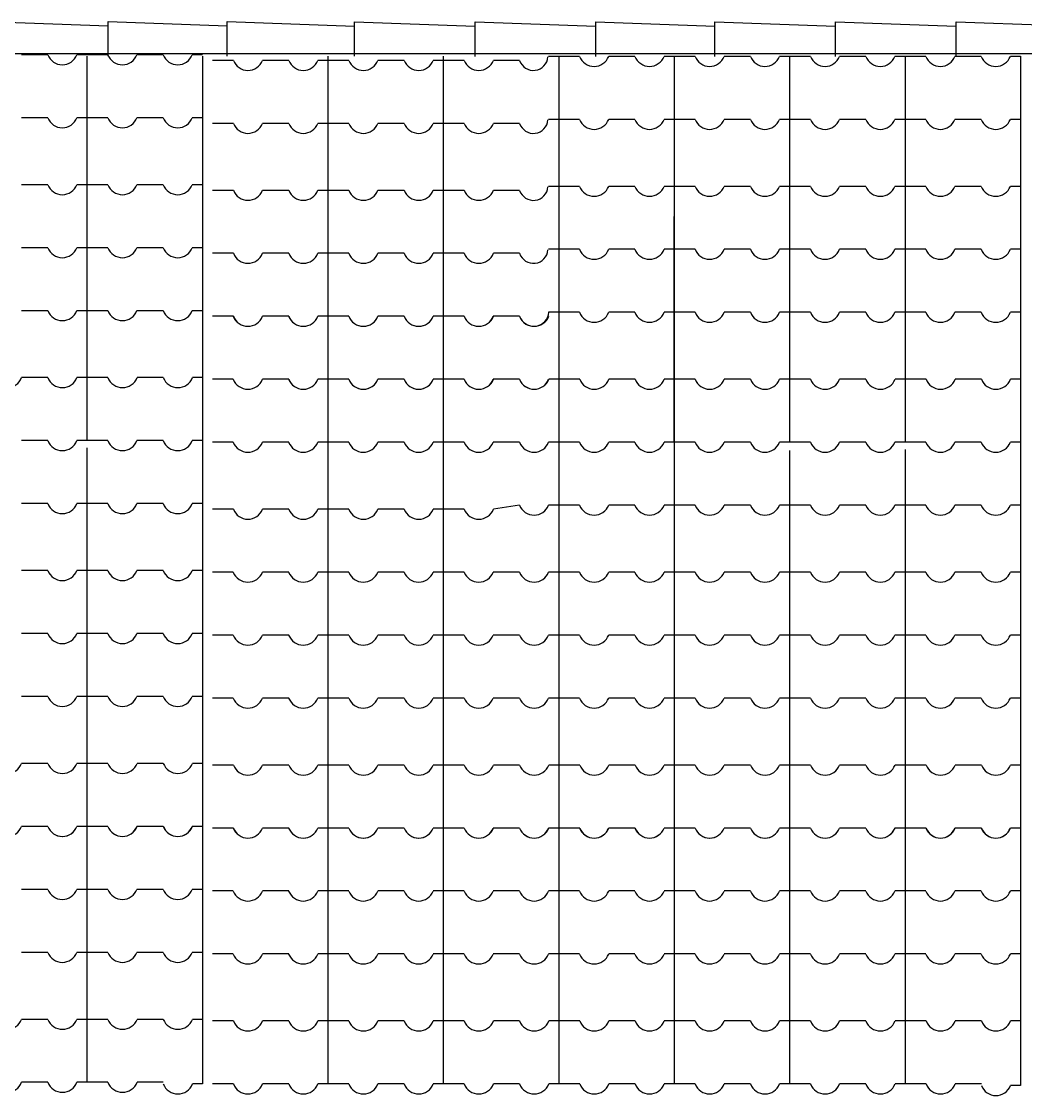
# Model space of a CAD drawing. Extents: x -36 to 60, y 199 to 483.
# Drawn here: x 56.129 to 58.043, y 233.914 to 235.96 of the extents above; entities that cross this region are included whole.
import ezdxf

# ---------------------------------------------------------------- set-up
doc = ezdxf.new("R2010")
doc.units = 0
doc.header["$LTSCALE"] = 20
for name, color, linetype in [('CORTE', 244, 'CONTINUOUS'), ('JANELA', 5, 'CONTINUOUS'), ('VISTAP', 244, 'CONTINUOUS')]:
    doc.layers.add(name, color=color, linetype=linetype)

msp = doc.modelspace()

# ---------------------------------------------------------------- linework, layer by layer
at = {"layer": 'CORTE', "color": 1, "linetype": 'CONTINUOUS'}
for p, q in [((56.1793, 235.8968), (56.1292, 235.8968)), ((56.254, 235.8968), (56.2347, 235.8968)), ((56.2938, 235.8968), (56.254, 235.8968)), ((56.254, 235.8943), (56.254, 235.1616)), ((56.3993, 235.8968), (56.3492, 235.8968)), ((56.474, 235.8968), (56.4547, 235.8968)), ((56.474, 235.8943), (56.474, 235.1616)), ((56.5331, 235.8861), (56.4933, 235.8861)), ((56.6386, 235.8861), (56.5885, 235.8861)), ((56.7133, 235.8861), (56.694, 235.8861)), ((56.7131, 235.8943), (56.7131, 235.1585)), ((56.7531, 235.8861), (56.7133, 235.8861)), ((56.8586, 235.8861), (56.8085, 235.8861)), ((56.9333, 235.8861), (56.914, 235.8861)), ((56.9331, 235.8943), (56.9331, 235.1585)), ((56.9731, 235.8861), (56.9333, 235.8861)), ((57.0786, 235.8861), (57.0285, 235.8861)), ((57.1531, 235.8937), (57.1338, 235.8937)), ((57.1531, 235.8943), (57.1531, 235.1585)), ((57.1929, 235.8937), (57.1531, 235.8937)), ((57.2984, 235.8937), (57.2483, 235.8937)), ((57.3731, 235.8937), (57.3538, 235.8937)), ((57.3731, 235.8943), (57.3731, 235.2861)), ((57.4129, 235.8937), (57.3731, 235.8937)), ((57.4129, 235.8937), (57.3731, 235.8937)), ((57.5184, 235.8937), (57.4683, 235.8937)), ((57.5931, 235.8937), (57.5738, 235.8937)), ((57.5931, 235.8943), (57.5931, 235.1585)), ((57.6329, 235.8937), (57.5931, 235.8937)), ((57.7384, 235.8937), (57.6883, 235.8937)), ((57.8131, 235.8937), (57.7938, 235.8937)), ((57.8131, 235.8943), (57.8131, 235.1585)), ((57.8529, 235.8937), (57.8131, 235.8937)), ((57.9584, 235.8937), (57.9083, 235.8937)), ((58.0331, 235.8937), (58.0138, 235.8937)), ((58.0331, 235.8943), (58.0331, 235.1585)), ((56.1793, 235.7768), (56.1292, 235.7768)), ((56.254, 235.7768), (56.2347, 235.7768)), ((56.2938, 235.7768), (56.254, 235.7768)), ((56.3993, 235.7768), (56.3492, 235.7768)), ((56.474, 235.7768), (56.4547, 235.7768)), ((56.5331, 235.7661), (56.4933, 235.7661)), ((56.6386, 235.7661), (56.5885, 235.7661)), ((56.7133, 235.7661), (56.694, 235.7661)), ((56.7531, 235.7661), (56.7133, 235.7661)), ((56.8586, 235.7661), (56.8085, 235.7661)), ((56.9333, 235.7661), (56.914, 235.7661)), ((56.9731, 235.7661), (56.9333, 235.7661)), ((57.0786, 235.7661), (57.0285, 235.7661)), ((57.1531, 235.7737), (57.1338, 235.7737)), ((57.1929, 235.7737), (57.1531, 235.7737)), ((57.2984, 235.7737), (57.2483, 235.7737)), ((57.3731, 235.7737), (57.3538, 235.7737)), ((57.4129, 235.7737), (57.3731, 235.7737)), ((57.4129, 235.7737), (57.3731, 235.7737)), ((57.5184, 235.7737), (57.4683, 235.7737)), ((57.5931, 235.7737), (57.5738, 235.7737)), ((57.6329, 235.7737), (57.5931, 235.7737)), ((57.7384, 235.7737), (57.6883, 235.7737)), ((57.8131, 235.7737), (57.7938, 235.7737)), ((57.8529, 235.7737), (57.8131, 235.7737)), ((57.9584, 235.7737), (57.9083, 235.7737)), ((58.0331, 235.7737), (58.0138, 235.7737)), ((56.1793, 235.6492), (56.1292, 235.6492)), ((56.254, 235.6492), (56.2347, 235.6492)), ((56.2938, 235.6492), (56.254, 235.6492)), ((56.3993, 235.6492), (56.3492, 235.6492)), ((56.474, 235.6492), (56.4547, 235.6492)), ((57.1531, 235.6461), (57.1338, 235.6461)), ((57.1929, 235.6461), (57.1531, 235.6461)), ((57.2984, 235.6461), (57.2483, 235.6461)), ((57.3731, 235.6461), (57.3538, 235.6461)), ((57.4129, 235.6461), (57.3731, 235.6461)), ((57.4129, 235.6461), (57.3731, 235.6461)), ((57.5184, 235.6461), (57.4683, 235.6461)), ((57.5931, 235.6461), (57.5738, 235.6461)), ((57.6329, 235.6461), (57.5931, 235.6461)), ((57.7384, 235.6461), (57.6883, 235.6461)), ((57.8131, 235.6461), (57.7938, 235.6461)), ((57.8529, 235.6461), (57.8131, 235.6461)), ((57.9584, 235.6461), (57.9083, 235.6461)), ((58.0331, 235.6461), (58.0138, 235.6461)), ((56.5331, 235.6385), (56.4933, 235.6385)), ((56.6386, 235.6385), (56.5885, 235.6385)), ((56.7133, 235.6385), (56.694, 235.6385)), ((56.7531, 235.6385), (56.7133, 235.6385)), ((56.8586, 235.6385), (56.8085, 235.6385)), ((56.9333, 235.6385), (56.914, 235.6385)), ((56.9731, 235.6385), (56.9333, 235.6385)), ((57.0786, 235.6385), (57.0285, 235.6385)), ((56.9331, 235.5884), (56.9331, 235.1585)), ((57.3731, 235.5884), (57.3731, 235.1585)), ((57.3731, 235.5884), (57.3731, 235.1585)), ((57.3731, 235.5884), (57.3731, 235.1585)), ((56.1793, 235.5292), (56.1292, 235.5292)), ((56.254, 235.5292), (56.2347, 235.5292)), ((56.2938, 235.5292), (56.254, 235.5292)), ((56.3993, 235.5292), (56.3492, 235.5292)), ((56.474, 235.5292), (56.4547, 235.5292)), ((56.5331, 235.5185), (56.4933, 235.5185)), ((56.6386, 235.5185), (56.5885, 235.5185)), ((56.7133, 235.5185), (56.694, 235.5185)), ((56.7531, 235.5185), (56.7133, 235.5185)), ((56.8586, 235.5185), (56.8085, 235.5185)), ((56.9333, 235.5185), (56.914, 235.5185)), ((56.9731, 235.5185), (56.9333, 235.5185)), ((57.0786, 235.5185), (57.0285, 235.5185)), ((57.1531, 235.5261), (57.1338, 235.5261)), ((57.1929, 235.5261), (57.1531, 235.5261)), ((57.2984, 235.5261), (57.2483, 235.5261)), ((57.3731, 235.5261), (57.3538, 235.5261)), ((57.4129, 235.5261), (57.3731, 235.5261)), ((57.4129, 235.5261), (57.3731, 235.5261)), ((57.5184, 235.5261), (57.4683, 235.5261)), ((57.5931, 235.5261), (57.5738, 235.5261)), ((57.6329, 235.5261), (57.5931, 235.5261)), ((57.7384, 235.5261), (57.6883, 235.5261)), ((57.8131, 235.5261), (57.7938, 235.5261)), ((57.8529, 235.5261), (57.8131, 235.5261)), ((57.9584, 235.5261), (57.9083, 235.5261)), ((58.0331, 235.5261), (58.0138, 235.5261)), ((56.1793, 235.4092), (56.1292, 235.4092)), ((56.254, 235.4092), (56.2347, 235.4092)), ((56.2938, 235.4092), (56.254, 235.4092)), ((56.3993, 235.4092), (56.3492, 235.4092)), ((56.474, 235.4092), (56.4547, 235.4092)), ((56.5329, 235.3985), (56.4931, 235.3985)), ((56.5331, 235.3985), (56.4933, 235.3985)), ((56.6384, 235.3985), (56.5883, 235.3985)), ((56.6386, 235.3985), (56.5885, 235.3985)), ((56.7131, 235.3985), (56.6938, 235.3985)), ((56.7133, 235.3985), (56.694, 235.3985)), ((56.7529, 235.3985), (56.7131, 235.3985)), ((56.7131, 235.3985), (56.7131, 234.9109)), ((56.7531, 235.3985), (56.7133, 235.3985)), ((56.8584, 235.3985), (56.8083, 235.3985)), ((56.8586, 235.3985), (56.8085, 235.3985)), ((56.9331, 235.3985), (56.9138, 235.3985)), ((56.9333, 235.3985), (56.914, 235.3985)), ((56.9729, 235.3985), (56.9331, 235.3985)), ((56.9331, 235.3985), (56.9331, 234.9109)), ((56.9731, 235.3985), (56.9333, 235.3985)), ((57.0784, 235.3985), (57.0283, 235.3985)), ((57.0786, 235.3985), (57.0285, 235.3985)), ((57.1531, 235.4061), (57.1338, 235.4061)), ((57.1929, 235.4061), (57.1531, 235.4061)), ((57.2984, 235.4061), (57.2483, 235.4061)), ((57.3731, 235.4061), (57.3538, 235.4061)), ((57.4129, 235.4061), (57.3731, 235.4061)), ((57.4129, 235.4061), (57.3731, 235.4061)), ((57.5184, 235.4061), (57.4683, 235.4061)), ((57.5931, 235.4061), (57.5738, 235.4061)), ((57.6329, 235.4061), (57.5931, 235.4061)), ((57.7384, 235.4061), (57.6883, 235.4061)), ((57.8131, 235.4061), (57.7938, 235.4061)), ((57.8529, 235.4061), (57.8131, 235.4061)), ((57.9584, 235.4061), (57.9083, 235.4061)), ((58.0331, 235.4061), (58.0138, 235.4061)), ((56.1795, 235.2816), (56.1294, 235.2816)), ((56.2542, 235.2816), (56.2349, 235.2816)), ((56.294, 235.2816), (56.2542, 235.2816)), ((56.3995, 235.2816), (56.3494, 235.2816)), ((56.4742, 235.2816), (56.4549, 235.2816)), ((56.5329, 235.2785), (56.4931, 235.2785)), ((56.6384, 235.2785), (56.5883, 235.2785)), ((56.7131, 235.2785), (56.6938, 235.2785)), ((56.7133, 235.2785), (56.694, 235.2785)), ((56.7529, 235.2785), (56.7131, 235.2785)), ((56.7531, 235.2785), (56.7133, 235.2785)), ((56.8584, 235.2785), (56.8083, 235.2785)), ((56.8586, 235.2785), (56.8085, 235.2785)), ((56.9331, 235.2785), (56.9138, 235.2785)), ((56.9333, 235.2785), (56.914, 235.2785)), ((56.9333, 235.2785), (56.914, 235.2785)), ((56.9729, 235.2785), (56.9331, 235.2785)), ((56.9731, 235.2785), (56.9333, 235.2785)), ((56.9731, 235.2785), (56.9333, 235.2785)), ((57.0784, 235.2785), (57.0283, 235.2785)), ((57.0786, 235.2785), (57.0285, 235.2785)), ((57.1533, 235.2785), (57.134, 235.2785)), ((57.1931, 235.2785), (57.1533, 235.2785)), ((57.2986, 235.2785), (57.2485, 235.2785)), ((57.3733, 235.2785), (57.354, 235.2785)), ((57.4131, 235.2785), (57.3733, 235.2785)), ((57.4131, 235.2785), (57.3733, 235.2785)), ((57.5186, 235.2785), (57.4685, 235.2785)), ((57.5933, 235.2785), (57.574, 235.2785)), ((57.6331, 235.2785), (57.5933, 235.2785)), ((57.7386, 235.2785), (57.6885, 235.2785)), ((57.8133, 235.2785), (57.794, 235.2785)), ((57.8531, 235.2785), (57.8133, 235.2785)), ((57.9586, 235.2785), (57.9085, 235.2785)), ((58.0333, 235.2785), (58.014, 235.2785)), ((56.1793, 235.1616), (56.1292, 235.1616)), ((56.1793, 235.1616), (56.1292, 235.1616)), ((56.1793, 235.1616), (56.1292, 235.1616)), ((56.254, 235.1616), (56.2347, 235.1616)), ((56.254, 235.1616), (56.2347, 235.1616)), ((56.254, 235.1616), (56.2347, 235.1616)), ((56.254, 235.1616), (56.2347, 235.1616)), ((56.254, 235.1616), (56.2347, 235.1616)), ((56.2938, 235.1616), (56.254, 235.1616)), ((56.2938, 235.1616), (56.254, 235.1616)), ((56.2938, 235.1616), (56.254, 235.1616)), ((56.2938, 235.1616), (56.254, 235.1616)), ((56.2938, 235.1616), (56.254, 235.1616)), ((56.3993, 235.1616), (56.3492, 235.1616)), ((56.3993, 235.1616), (56.3492, 235.1616)), ((56.3993, 235.1616), (56.3492, 235.1616)), ((56.474, 235.1616), (56.4547, 235.1616)), ((56.474, 235.1616), (56.4547, 235.1616)), ((56.474, 235.1616), (56.474, 234.4264)), ((56.5329, 235.1585), (56.4931, 235.1585)), ((56.6384, 235.1585), (56.5883, 235.1585)), ((56.7131, 235.1585), (56.6938, 235.1585)), ((56.7131, 235.1585), (56.6938, 235.1585)), ((56.7131, 235.1585), (56.6938, 235.1585)), ((56.7529, 235.1585), (56.7131, 235.1585)), ((56.7529, 235.1585), (56.7131, 235.1585)), ((56.7529, 235.1585), (56.7131, 235.1585)), ((56.8584, 235.1585), (56.8083, 235.1585)), ((56.8584, 235.1585), (56.8083, 235.1585)), ((56.8584, 235.1585), (56.8083, 235.1585)), ((56.9331, 235.1585), (56.9138, 235.1585)), ((56.9331, 235.1585), (56.9138, 235.1585)), ((56.9331, 235.1585), (56.9138, 235.1585)), ((56.9331, 235.1585), (56.9138, 235.1585)), ((56.9331, 235.1585), (56.9138, 235.1585)), ((56.9729, 235.1585), (56.9331, 235.1585)), ((56.9729, 235.1585), (56.9331, 235.1585)), ((56.9729, 235.1585), (56.9331, 235.1585)), ((56.9729, 235.1585), (56.9331, 235.1585)), ((56.9729, 235.1585), (56.9331, 235.1585)), ((57.0784, 235.1585), (57.0283, 235.1585)), ((57.0784, 235.1585), (57.0283, 235.1585)), ((57.0784, 235.1585), (57.0283, 235.1585)), ((57.1531, 235.1585), (57.1338, 235.1585)), ((57.1531, 235.1585), (57.1338, 235.1585)), ((57.1929, 235.1585), (57.1531, 235.1585)), ((57.1929, 235.1585), (57.1531, 235.1585)), ((57.1531, 235.1585), (57.1531, 234.4233)), ((57.2984, 235.1585), (57.2483, 235.1585)), ((57.2984, 235.1585), (57.2483, 235.1585)), ((57.3731, 235.1585), (57.3538, 235.1585)), ((57.3731, 235.1585), (57.3538, 235.1585)), ((57.3731, 235.1585), (57.3538, 235.1585)), ((57.4129, 235.1585), (57.3731, 235.1585)), ((57.4129, 235.1585), (57.3731, 235.1585)), ((57.4129, 235.1585), (57.3731, 235.1585)), ((57.4129, 235.1585), (57.3731, 235.1585)), ((57.4129, 235.1585), (57.3731, 235.1585)), ((57.4129, 235.1585), (57.3731, 235.1585)), ((57.4129, 235.1585), (57.3731, 235.1585)), ((57.3731, 235.1585), (57.3731, 234.4233)), ((57.5184, 235.1585), (57.4683, 235.1585)), ((57.5931, 235.1585), (57.5738, 235.1585)), ((57.5931, 235.1585), (57.5738, 235.1585)), ((57.5931, 235.1585), (57.5738, 235.1585)), ((57.6329, 235.1585), (57.5931, 235.1585)), ((57.6329, 235.1585), (57.5931, 235.1585)), ((57.6329, 235.1585), (57.5931, 235.1585)), ((57.7384, 235.1585), (57.6883, 235.1585)), ((57.7384, 235.1585), (57.6883, 235.1585)), ((57.7384, 235.1585), (57.6883, 235.1585)), ((57.8131, 235.1585), (57.7938, 235.1585)), ((57.8131, 235.1585), (57.7938, 235.1585)), ((57.8131, 235.1585), (57.7938, 235.1585)), ((57.8131, 235.1585), (57.7938, 235.1585)), ((57.8131, 235.1585), (57.7938, 235.1585)), ((57.8529, 235.1585), (57.8131, 235.1585)), ((57.8529, 235.1585), (57.8131, 235.1585)), ((57.8529, 235.1585), (57.8131, 235.1585)), ((57.8529, 235.1585), (57.8131, 235.1585)), ((57.8529, 235.1585), (57.8131, 235.1585)), ((57.9584, 235.1585), (57.9083, 235.1585)), ((57.9584, 235.1585), (57.9083, 235.1585)), ((57.9584, 235.1585), (57.9083, 235.1585)), ((58.0331, 235.1585), (58.0138, 235.1585)), ((58.0331, 235.1585), (58.0138, 235.1585)), ((58.0331, 235.1585), (58.0331, 234.4233)), ((56.254, 235.1475), (56.254, 234.4264)), ((56.7131, 235.1427), (56.7131, 234.4233)), ((56.9331, 235.1445), (56.9331, 234.4233)), ((57.5931, 235.1427), (57.5931, 234.4233)), ((57.8131, 235.1445), (57.8131, 234.4233)), ((56.1793, 235.0416), (56.1292, 235.0416)), ((56.254, 235.0416), (56.2347, 235.0416)), ((56.2938, 235.0416), (56.254, 235.0416)), ((56.474, 235.0416), (56.4547, 235.0416)), ((56.5331, 235.0309), (56.4933, 235.0309)), ((56.6386, 235.0309), (56.5885, 235.0309)), ((56.7133, 235.0309), (56.694, 235.0309)), ((56.7531, 235.0309), (56.7133, 235.0309)), ((56.8586, 235.0309), (56.8085, 235.0309)), ((56.9333, 235.0309), (56.914, 235.0309)), ((56.9731, 235.0309), (56.9333, 235.0309)), ((57.1531, 235.0385), (57.1338, 235.0385)), ((57.1929, 235.0385), (57.1531, 235.0385)), ((57.2984, 235.0385), (57.2483, 235.0385)), ((57.3731, 235.0385), (57.3538, 235.0385)), ((57.4129, 235.0385), (57.3731, 235.0385)), ((57.4129, 235.0385), (57.3731, 235.0385)), ((57.4129, 235.0385), (57.3731, 235.0385)), ((57.3731, 235.0327), (57.3731, 234.4233)), ((57.5184, 235.0385), (57.4683, 235.0385)), ((57.5931, 235.0385), (57.5738, 235.0385)), ((57.6329, 235.0385), (57.5931, 235.0385)), ((57.7384, 235.0385), (57.6883, 235.0385)), ((57.8131, 235.0385), (57.7938, 235.0385)), ((57.8529, 235.0385), (57.8131, 235.0385)), ((58.0331, 235.0385), (58.0138, 235.0385)), ((56.1793, 234.914), (56.1292, 234.914)), ((56.1793, 234.914), (56.1292, 234.914)), ((56.254, 234.914), (56.2347, 234.914)), ((56.254, 234.914), (56.2347, 234.914)), ((56.2938, 234.914), (56.254, 234.914)), ((56.2938, 234.914), (56.254, 234.914)), ((56.3993, 234.914), (56.3492, 234.914)), ((56.3993, 234.914), (56.3492, 234.914)), ((56.474, 234.914), (56.4547, 234.914)), ((56.474, 234.914), (56.4547, 234.914)), ((56.5329, 234.9109), (56.4931, 234.9109)), ((56.5329, 234.9109), (56.4931, 234.9109)), ((56.6384, 234.9109), (56.5883, 234.9109)), ((56.6384, 234.9109), (56.5883, 234.9109)), ((56.7131, 234.9109), (56.6938, 234.9109)), ((56.7131, 234.9109), (56.6938, 234.9109)), ((56.7529, 234.9109), (56.7131, 234.9109)), ((56.7529, 234.9109), (56.7131, 234.9109)), ((56.8584, 234.9109), (56.8083, 234.9109)), ((56.8584, 234.9109), (56.8083, 234.9109)), ((56.9331, 234.9109), (56.9138, 234.9109)), ((56.9331, 234.9109), (56.9138, 234.9109)), ((56.9729, 234.9109), (56.9331, 234.9109)), ((56.9729, 234.9109), (56.9331, 234.9109)), ((57.0784, 234.9109), (57.0283, 234.9109)), ((57.0784, 234.9109), (57.0283, 234.9109)), ((57.1531, 234.9109), (57.1338, 234.9109)), ((57.1531, 234.9109), (57.1338, 234.9109)), ((57.1929, 234.9109), (57.1531, 234.9109)), ((57.1929, 234.9109), (57.1531, 234.9109)), ((57.2984, 234.9109), (57.2483, 234.9109)), ((57.2984, 234.9109), (57.2483, 234.9109)), ((57.3731, 234.9109), (57.3538, 234.9109)), ((57.3731, 234.9109), (57.3538, 234.9109)), ((57.3731, 234.9109), (57.3538, 234.9109)), ((57.3731, 234.9109), (57.3538, 234.9109)), ((57.3731, 234.9109), (57.3538, 234.9109)), ((57.3731, 234.9109), (57.3538, 234.9109)), ((57.4129, 234.9109), (57.3731, 234.9109)), ((57.4129, 234.9109), (57.3731, 234.9109)), ((57.4129, 234.9109), (57.3731, 234.9109)), ((57.4129, 234.9109), (57.3731, 234.9109)), ((57.4129, 234.9109), (57.3731, 234.9109)), ((57.4129, 234.9109), (57.3731, 234.9109)), ((57.5184, 234.9109), (57.4683, 234.9109)), ((57.5184, 234.9109), (57.4683, 234.9109)), ((57.5931, 234.9109), (57.5738, 234.9109)), ((57.5931, 234.9109), (57.5738, 234.9109)), ((57.6329, 234.9109), (57.5931, 234.9109)), ((57.6329, 234.9109), (57.5931, 234.9109)), ((57.7384, 234.9109), (57.6883, 234.9109)), ((57.7384, 234.9109), (57.6883, 234.9109)), ((57.8131, 234.9109), (57.7938, 234.9109)), ((57.8131, 234.9109), (57.7938, 234.9109)), ((57.8529, 234.9109), (57.8131, 234.9109)), ((57.8529, 234.9109), (57.8131, 234.9109)), ((57.9584, 234.9109), (57.9083, 234.9109)), ((57.9584, 234.9109), (57.9083, 234.9109)), ((58.0331, 234.9109), (58.0138, 234.9109)), ((58.0331, 234.9109), (58.0138, 234.9109)), ((56.1793, 234.794), (56.1292, 234.794)), ((56.254, 234.794), (56.2347, 234.794)), ((56.2938, 234.794), (56.254, 234.794)), ((56.3993, 234.794), (56.3492, 234.794)), ((56.474, 234.794), (56.4547, 234.794)), ((56.5329, 234.7909), (56.4931, 234.7909)), ((56.6384, 234.7909), (56.5883, 234.7909)), ((56.7131, 234.7909), (56.6938, 234.7909)), ((56.7529, 234.7909), (56.7131, 234.7909)), ((56.8584, 234.7909), (56.8083, 234.7909)), ((56.9331, 234.7909), (56.9138, 234.7909)), ((56.9729, 234.7909), (56.9331, 234.7909)), ((57.0784, 234.7909), (57.0283, 234.7909)), ((57.1531, 234.7909), (57.1338, 234.7909)), ((57.1929, 234.7909), (57.1531, 234.7909)), ((57.2984, 234.7909), (57.2483, 234.7909)), ((57.3731, 234.7909), (57.3538, 234.7909)), ((57.3731, 234.7909), (57.3538, 234.7909)), ((57.3731, 234.7909), (57.3538, 234.7909)), ((57.4129, 234.7909), (57.3731, 234.7909)), ((57.4129, 234.7909), (57.3731, 234.7909)), ((57.4129, 234.7909), (57.3731, 234.7909)), ((57.5184, 234.7909), (57.4683, 234.7909)), ((57.5931, 234.7909), (57.5738, 234.7909)), ((57.6329, 234.7909), (57.5931, 234.7909)), ((57.7384, 234.7909), (57.6883, 234.7909)), ((57.8131, 234.7909), (57.7938, 234.7909)), ((57.8529, 234.7909), (57.8131, 234.7909)), ((57.9584, 234.7909), (57.9083, 234.7909)), ((58.0331, 234.7909), (58.0138, 234.7909)), ((56.1793, 234.674), (56.1292, 234.674)), ((56.254, 234.674), (56.2347, 234.674)), ((56.2938, 234.674), (56.254, 234.674)), ((56.3993, 234.674), (56.3492, 234.674)), ((56.474, 234.674), (56.4547, 234.674)), ((56.5329, 234.6709), (56.4931, 234.6709)), ((56.6384, 234.6709), (56.5883, 234.6709)), ((56.7131, 234.6709), (56.6938, 234.6709)), ((56.7529, 234.6709), (56.7131, 234.6709)), ((56.8584, 234.6709), (56.8083, 234.6709)), ((56.9331, 234.6709), (56.9138, 234.6709)), ((56.9729, 234.6709), (56.9331, 234.6709)), ((57.0784, 234.6709), (57.0283, 234.6709)), ((57.1531, 234.6709), (57.1338, 234.6709)), ((57.1929, 234.6709), (57.1531, 234.6709)), ((57.2984, 234.6709), (57.2483, 234.6709)), ((57.3731, 234.6709), (57.3538, 234.6709)), ((57.3731, 234.6709), (57.3538, 234.6709)), ((57.3731, 234.6709), (57.3538, 234.6709)), ((57.4129, 234.6709), (57.3731, 234.6709)), ((57.4129, 234.6709), (57.3731, 234.6709)), ((57.4129, 234.6709), (57.3731, 234.6709)), ((57.5184, 234.6709), (57.4683, 234.6709)), ((57.5931, 234.6709), (57.5738, 234.6709)), ((57.6329, 234.6709), (57.5931, 234.6709)), ((57.7384, 234.6709), (57.6883, 234.6709)), ((57.8131, 234.6709), (57.7938, 234.6709)), ((57.8529, 234.6709), (57.8131, 234.6709)), ((57.9584, 234.6709), (57.9083, 234.6709)), ((58.0331, 234.6709), (58.0138, 234.6709)), ((56.1795, 234.5464), (56.1294, 234.5464)), ((56.2542, 234.5464), (56.2349, 234.5464)), ((56.294, 234.5464), (56.2542, 234.5464)), ((56.3995, 234.5464), (56.3494, 234.5464)), ((56.4742, 234.5464), (56.4549, 234.5464)), ((56.5331, 234.5433), (56.4933, 234.5433)), ((56.6386, 234.5433), (56.5885, 234.5433)), ((56.7133, 234.5433), (56.694, 234.5433)), ((56.7531, 234.5433), (56.7133, 234.5433)), ((56.8586, 234.5433), (56.8085, 234.5433)), ((56.9333, 234.5433), (56.914, 234.5433)), ((56.9731, 234.5433), (56.9333, 234.5433)), ((57.0786, 234.5433), (57.0285, 234.5433)), ((57.1533, 234.5433), (57.134, 234.5433)), ((57.1931, 234.5433), (57.1533, 234.5433)), ((57.2986, 234.5433), (57.2485, 234.5433)), ((57.3733, 234.5433), (57.354, 234.5433)), ((57.3733, 234.5433), (57.354, 234.5433)), ((57.3733, 234.5433), (57.354, 234.5433)), ((57.4131, 234.5433), (57.3733, 234.5433)), ((57.4131, 234.5433), (57.3733, 234.5433)), ((57.4131, 234.5433), (57.3733, 234.5433)), ((57.5186, 234.5433), (57.4685, 234.5433)), ((57.5933, 234.5433), (57.574, 234.5433)), ((57.6331, 234.5433), (57.5933, 234.5433)), ((57.7386, 234.5433), (57.6885, 234.5433)), ((57.8133, 234.5433), (57.794, 234.5433)), ((57.8531, 234.5433), (57.8133, 234.5433)), ((57.9586, 234.5433), (57.9085, 234.5433)), ((58.0333, 234.5433), (58.014, 234.5433)), ((56.1793, 234.4264), (56.1292, 234.4264)), ((56.1795, 234.4264), (56.1294, 234.4264)), ((56.254, 234.4264), (56.2347, 234.4264)), ((56.2542, 234.4264), (56.2349, 234.4264)), ((56.254, 234.4264), (56.254, 233.9387)), ((56.2938, 234.4264), (56.254, 234.4264)), ((56.294, 234.4264), (56.2542, 234.4264)), ((56.3993, 234.4264), (56.3492, 234.4264)), ((56.3995, 234.4264), (56.3494, 234.4264)), ((56.474, 234.4264), (56.4547, 234.4264)), ((56.4742, 234.4264), (56.4549, 234.4264)), ((56.474, 234.4264), (56.474, 233.9387)), ((56.5329, 234.4233), (56.4931, 234.4233)), ((56.5331, 234.4233), (56.4933, 234.4233)), ((56.6384, 234.4233), (56.5883, 234.4233)), ((56.6386, 234.4233), (56.5885, 234.4233)), ((56.7131, 234.4233), (56.6938, 234.4233)), ((56.7133, 234.4233), (56.694, 234.4233)), ((56.7131, 234.4233), (56.7131, 233.9357)), ((56.7529, 234.4233), (56.7131, 234.4233)), ((56.7531, 234.4233), (56.7133, 234.4233)), ((56.8584, 234.4233), (56.8083, 234.4233)), ((56.8586, 234.4233), (56.8085, 234.4233)), ((56.9331, 234.4233), (56.9138, 234.4233)), ((56.9333, 234.4233), (56.914, 234.4233)), ((56.9331, 234.4233), (56.9331, 233.9357)), ((56.9729, 234.4233), (56.9331, 234.4233)), ((56.9731, 234.4233), (56.9333, 234.4233)), ((57.0784, 234.4233), (57.0283, 234.4233)), ((57.0786, 234.4233), (57.0285, 234.4233)), ((57.1531, 234.4233), (57.1338, 234.4233)), ((57.1533, 234.4233), (57.134, 234.4233)), ((57.1531, 234.4233), (57.1531, 233.9357)), ((57.1929, 234.4233), (57.1531, 234.4233)), ((57.1931, 234.4233), (57.1533, 234.4233)), ((57.2984, 234.4233), (57.2483, 234.4233)), ((57.2986, 234.4233), (57.2485, 234.4233)), ((57.3731, 234.4233), (57.3538, 234.4233)), ((57.3731, 234.4233), (57.3538, 234.4233)), ((57.3731, 234.4233), (57.3538, 234.4233)), ((57.3733, 234.4233), (57.354, 234.4233)), ((57.3733, 234.4233), (57.354, 234.4233)), ((57.3733, 234.4233), (57.354, 234.4233)), ((57.3731, 234.4233), (57.3731, 233.9357)), ((57.3731, 234.4233), (57.3731, 233.9357)), ((57.3731, 234.4233), (57.3731, 233.9357)), ((57.4129, 234.4233), (57.3731, 234.4233)), ((57.4129, 234.4233), (57.3731, 234.4233)), ((57.4129, 234.4233), (57.3731, 234.4233)), ((57.4131, 234.4233), (57.3733, 234.4233)), ((57.4131, 234.4233), (57.3733, 234.4233)), ((57.4131, 234.4233), (57.3733, 234.4233)), ((57.5184, 234.4233), (57.4683, 234.4233)), ((57.5186, 234.4233), (57.4685, 234.4233)), ((57.5931, 234.4233), (57.5738, 234.4233)), ((57.5933, 234.4233), (57.574, 234.4233)), ((57.5931, 234.4233), (57.5931, 233.9357)), ((57.6329, 234.4233), (57.5931, 234.4233)), ((57.6331, 234.4233), (57.5933, 234.4233)), ((57.7384, 234.4233), (57.6883, 234.4233)), ((57.7386, 234.4233), (57.6885, 234.4233)), ((57.8131, 234.4233), (57.7938, 234.4233)), ((57.8133, 234.4233), (57.794, 234.4233)), ((57.8131, 234.4233), (57.8131, 233.9357)), ((57.8529, 234.4233), (57.8131, 234.4233)), ((57.8531, 234.4233), (57.8133, 234.4233)), ((57.9584, 234.4233), (57.9083, 234.4233)), ((57.9586, 234.4233), (57.9085, 234.4233)), ((58.0331, 234.4233), (58.0138, 234.4233)), ((58.0333, 234.4233), (58.014, 234.4233)), ((58.0331, 234.4233), (58.0331, 233.9357)), ((56.254, 234.3385), (56.254, 233.9387)), ((56.474, 234.3385), (56.474, 233.9357)), ((57.5931, 234.3355), (57.5931, 233.9357)), ((57.8131, 234.3355), (57.8131, 233.9357)), ((58.0331, 234.3355), (58.0331, 233.9326)), ((56.1793, 234.3064), (56.1292, 234.3064)), ((56.254, 234.3064), (56.2347, 234.3064)), ((56.2938, 234.3064), (56.254, 234.3064)), ((56.3993, 234.3064), (56.3492, 234.3064)), ((56.474, 234.3064), (56.4547, 234.3064)), ((56.5329, 234.3033), (56.4931, 234.3033)), ((56.6384, 234.3033), (56.5883, 234.3033)), ((56.7131, 234.3033), (56.6938, 234.3033)), ((56.7529, 234.3033), (56.7131, 234.3033)), ((56.8584, 234.3033), (56.8083, 234.3033)), ((56.9331, 234.3033), (56.9138, 234.3033)), ((56.9729, 234.3033), (56.9331, 234.3033)), ((57.0784, 234.3033), (57.0283, 234.3033)), ((57.1531, 234.3033), (57.1338, 234.3033)), ((57.1929, 234.3033), (57.1531, 234.3033)), ((57.2984, 234.3033), (57.2483, 234.3033)), ((57.3731, 234.3033), (57.3538, 234.3033)), ((57.3731, 234.3033), (57.3538, 234.3033)), ((57.3731, 234.3033), (57.3538, 234.3033)), ((57.4129, 234.3033), (57.3731, 234.3033)), ((57.4129, 234.3033), (57.3731, 234.3033)), ((57.4129, 234.3033), (57.3731, 234.3033)), ((57.5184, 234.3033), (57.4683, 234.3033)), ((57.5931, 234.3033), (57.5738, 234.3033)), ((57.6329, 234.3033), (57.5931, 234.3033)), ((57.7384, 234.3033), (57.6883, 234.3033)), ((57.8131, 234.3033), (57.7938, 234.3033)), ((57.8529, 234.3033), (57.8131, 234.3033)), ((57.9584, 234.3033), (57.9083, 234.3033)), ((58.0331, 234.3033), (58.0138, 234.3033)), ((56.1793, 234.1864), (56.1292, 234.1864)), ((56.254, 234.1864), (56.2347, 234.1864)), ((56.2938, 234.1864), (56.254, 234.1864)), ((56.3993, 234.1864), (56.3492, 234.1864)), ((56.474, 234.1864), (56.4547, 234.1864)), ((56.5329, 234.1833), (56.4931, 234.1833)), ((56.6384, 234.1833), (56.5883, 234.1833)), ((56.7131, 234.1833), (56.6938, 234.1833)), ((56.7529, 234.1833), (56.7131, 234.1833)), ((56.8584, 234.1833), (56.8083, 234.1833)), ((56.9331, 234.1833), (56.9138, 234.1833)), ((56.9729, 234.1833), (56.9331, 234.1833)), ((57.0784, 234.1833), (57.0283, 234.1833)), ((57.1531, 234.1833), (57.1338, 234.1833)), ((57.1929, 234.1833), (57.1531, 234.1833)), ((57.2984, 234.1833), (57.2483, 234.1833)), ((57.3731, 234.1833), (57.3538, 234.1833)), ((57.3731, 234.1833), (57.3538, 234.1833)), ((57.3731, 234.1833), (57.3538, 234.1833)), ((57.4129, 234.1833), (57.3731, 234.1833)), ((57.4129, 234.1833), (57.3731, 234.1833)), ((57.4129, 234.1833), (57.3731, 234.1833)), ((57.5184, 234.1833), (57.4683, 234.1833)), ((57.5931, 234.1833), (57.5738, 234.1833)), ((57.6329, 234.1833), (57.5931, 234.1833)), ((57.7384, 234.1833), (57.6883, 234.1833)), ((57.8131, 234.1833), (57.7938, 234.1833)), ((57.8529, 234.1833), (57.8131, 234.1833)), ((57.9584, 234.1833), (57.9083, 234.1833)), ((58.0331, 234.1833), (58.0138, 234.1833)), ((56.1795, 234.0587), (56.1294, 234.0587)), ((56.2542, 234.0587), (56.2349, 234.0587)), ((56.294, 234.0587), (56.2542, 234.0587)), ((56.3995, 234.0587), (56.3494, 234.0587)), ((56.4742, 234.0587), (56.4549, 234.0587)), ((56.5331, 234.0557), (56.4933, 234.0557)), ((56.6386, 234.0557), (56.5885, 234.0557)), ((56.7133, 234.0557), (56.694, 234.0557)), ((56.7531, 234.0557), (56.7133, 234.0557)), ((56.8586, 234.0557), (56.8085, 234.0557)), ((56.9333, 234.0557), (56.914, 234.0557)), ((56.9731, 234.0557), (56.9333, 234.0557)), ((57.0786, 234.0557), (57.0285, 234.0557)), ((57.1533, 234.0557), (57.134, 234.0557)), ((57.1931, 234.0557), (57.1533, 234.0557)), ((57.2986, 234.0557), (57.2485, 234.0557)), ((57.3733, 234.0557), (57.354, 234.0557)), ((57.3733, 234.0557), (57.354, 234.0557)), ((57.3733, 234.0557), (57.354, 234.0557)), ((57.4131, 234.0557), (57.3733, 234.0557)), ((57.4131, 234.0557), (57.3733, 234.0557)), ((57.4131, 234.0557), (57.3733, 234.0557)), ((57.5186, 234.0557), (57.4685, 234.0557)), ((57.5933, 234.0557), (57.574, 234.0557)), ((57.6331, 234.0557), (57.5933, 234.0557)), ((57.7386, 234.0557), (57.6885, 234.0557)), ((57.8133, 234.0557), (57.794, 234.0557)), ((57.8531, 234.0557), (57.8133, 234.0557)), ((57.9586, 234.0557), (57.9085, 234.0557)), ((58.0333, 234.0557), (58.014, 234.0557)), ((56.1795, 233.9387), (56.1294, 233.9387)), ((56.2542, 233.9387), (56.2349, 233.9387)), ((56.294, 233.9387), (56.2542, 233.9387)), ((56.3995, 233.9387), (56.3494, 233.9387)), ((56.4742, 233.9357), (56.4549, 233.9357)), ((56.5331, 233.9357), (56.4933, 233.9357)), ((56.6386, 233.9357), (56.5885, 233.9357)), ((56.7133, 233.9357), (56.694, 233.9357)), ((56.7531, 233.9357), (56.7133, 233.9357)), ((56.8586, 233.9357), (56.8085, 233.9357)), ((56.9333, 233.9357), (56.914, 233.9357)), ((56.9731, 233.9357), (56.9333, 233.9357)), ((57.0786, 233.9357), (57.0285, 233.9357)), ((57.1535, 233.9357), (57.1342, 233.9357)), ((57.1931, 233.9357), (57.1533, 233.9357)), ((57.2986, 233.9357), (57.2485, 233.9357)), ((57.3733, 233.9357), (57.354, 233.9357)), ((57.4131, 233.9357), (57.3733, 233.9357)), ((57.5186, 233.9357), (57.4685, 233.9357)), ((57.5933, 233.9357), (57.574, 233.9357)), ((57.6331, 233.9357), (57.5933, 233.9357)), ((57.7386, 233.9357), (57.6885, 233.9357)), ((57.8133, 233.9357), (57.794, 233.9357)), ((57.8531, 233.9357), (57.8133, 233.9357)), ((57.9586, 233.9357), (57.9085, 233.9357)), ((58.0333, 233.9326), (58.014, 233.9326))]:
    msp.add_line(p, q, dxfattribs=at)
for centre, radius, start, end in [((56.207, 235.9075), 0.0297, 201.0517, 338.9483), ((56.3215, 235.9075), 0.0297, 201.0517, 338.9483), ((56.427, 235.9075), 0.0297, 201.0517, 338.9483), ((56.5608, 235.8968), 0.0297, 201.0517, 338.9483), ((56.6663, 235.8968), 0.0297, 201.0517, 338.9483), ((56.7808, 235.8968), 0.0297, 201.0517, 338.9483), ((56.8863, 235.8968), 0.0297, 201.0517, 338.9483), ((57.0008, 235.8968), 0.0297, 201.0517, 338.9483), ((57.1049, 235.8947), 0.0277, 198.1442, 355.9472), ((57.2206, 235.9044), 0.0297, 201.0517, 338.9483), ((57.3261, 235.9044), 0.0297, 201.0517, 338.9483), ((57.4406, 235.9044), 0.0297, 201.0517, 338.9483), ((57.5461, 235.9044), 0.0297, 201.0517, 338.9483), ((57.6606, 235.9044), 0.0297, 201.0517, 338.9483), ((57.7661, 235.9044), 0.0297, 201.0517, 338.9483), ((57.8806, 235.9044), 0.0297, 201.0517, 338.9483), ((57.9861, 235.9044), 0.0297, 201.0517, 338.9483), ((56.207, 235.7875), 0.0297, 201.0517, 338.9483), ((56.3215, 235.7875), 0.0297, 201.0517, 338.9483), ((56.427, 235.7875), 0.0297, 201.0517, 338.9483), ((56.5608, 235.7768), 0.0297, 201.0517, 338.9483), ((56.6663, 235.7768), 0.0297, 201.0517, 338.9483), ((56.7808, 235.7768), 0.0297, 201.0517, 338.9483), ((56.8863, 235.7768), 0.0297, 201.0517, 338.9483), ((57.0008, 235.7768), 0.0297, 201.0517, 338.9483), ((57.1049, 235.7747), 0.0277, 198.1442, 355.9472), ((57.2206, 235.7844), 0.0297, 201.0517, 338.9483), ((57.3261, 235.7844), 0.0297, 201.0517, 338.9483), ((57.4406, 235.7844), 0.0297, 201.0517, 338.9483), ((57.5461, 235.7844), 0.0297, 201.0517, 338.9483), ((57.6606, 235.7844), 0.0297, 201.0517, 338.9483), ((57.7661, 235.7844), 0.0297, 201.0517, 338.9483), ((57.8806, 235.7844), 0.0297, 201.0517, 338.9483), ((57.9861, 235.7844), 0.0297, 201.0517, 338.9483), ((56.207, 235.6599), 0.0297, 201.0517, 338.9483), ((56.3215, 235.6599), 0.0297, 201.0517, 338.9483), ((56.427, 235.6599), 0.0297, 201.0517, 338.9483), ((57.1049, 235.6471), 0.0277, 198.1442, 355.9472), ((57.2206, 235.6568), 0.0297, 201.0517, 338.9483), ((57.3261, 235.6568), 0.0297, 201.0517, 338.9483), ((57.4406, 235.6568), 0.0297, 201.0517, 338.9483), ((57.5461, 235.6568), 0.0297, 201.0517, 338.9483), ((57.6606, 235.6568), 0.0297, 201.0517, 338.9483), ((57.7661, 235.6568), 0.0297, 201.0517, 338.9483), ((57.8806, 235.6568), 0.0297, 201.0517, 338.9483), ((57.9861, 235.6568), 0.0297, 201.0517, 338.9483), ((56.5608, 235.6492), 0.0297, 201.0517, 338.9483), ((56.6663, 235.6492), 0.0297, 201.0517, 338.9483), ((56.7808, 235.6492), 0.0297, 201.0517, 338.9483), ((56.8863, 235.6492), 0.0297, 201.0517, 338.9483), ((57.0008, 235.6492), 0.0297, 201.0517, 338.9483), ((56.207, 235.5399), 0.0297, 201.0517, 338.9483), ((56.3215, 235.5399), 0.0297, 201.0517, 338.9483), ((56.427, 235.5399), 0.0297, 201.0517, 338.9483), ((56.5608, 235.5292), 0.0297, 201.0517, 338.9483), ((56.6663, 235.5292), 0.0297, 201.0517, 338.9483), ((56.7808, 235.5292), 0.0297, 201.0517, 338.9483), ((56.8863, 235.5292), 0.0297, 201.0517, 338.9483), ((57.0008, 235.5292), 0.0297, 201.0517, 338.9483), ((57.1049, 235.5271), 0.0277, 198.1442, 355.9472), ((57.2206, 235.5368), 0.0297, 201.0517, 338.9483), ((57.3261, 235.5368), 0.0297, 201.0517, 338.9483), ((57.4406, 235.5368), 0.0297, 201.0517, 338.9483), ((57.5461, 235.5368), 0.0297, 201.0517, 338.9483), ((57.6606, 235.5368), 0.0297, 201.0517, 338.9483), ((57.7661, 235.5368), 0.0297, 201.0517, 338.9483), ((57.8806, 235.5368), 0.0297, 201.0517, 338.9483), ((57.9861, 235.5368), 0.0297, 201.0517, 338.9483), ((56.207, 235.4199), 0.0297, 201.0517, 338.9483), ((56.3215, 235.4199), 0.0297, 201.0517, 338.9483), ((56.427, 235.4199), 0.0297, 201.0517, 338.9483), ((56.5606, 235.4092), 0.0297, 201.0517, 338.9483), ((56.5608, 235.4092), 0.0297, 201.0517, 338.9483), ((56.6661, 235.4092), 0.0297, 201.0517, 338.9483), ((56.6663, 235.4092), 0.0297, 201.0517, 338.9483), ((56.7806, 235.4092), 0.0297, 201.0517, 338.9483), ((56.7808, 235.4092), 0.0297, 201.0517, 338.9483), ((56.8861, 235.4092), 0.0297, 201.0517, 338.9483), ((56.8863, 235.4092), 0.0297, 201.0517, 338.9483), ((57.0006, 235.4092), 0.0297, 201.0517, 338.9483), ((57.0008, 235.4092), 0.0297, 201.0517, 338.9483), ((57.1056, 235.4084), 0.0289, 200.0673, 355.3256), ((57.1063, 235.4092), 0.0297, 201.0517, 338.9483), ((57.2206, 235.4168), 0.0297, 201.0517, 338.9483), ((57.3261, 235.4168), 0.0297, 201.0517, 338.9483), ((57.4406, 235.4168), 0.0297, 201.0517, 338.9483), ((57.5461, 235.4168), 0.0297, 201.0517, 338.9483), ((57.6606, 235.4168), 0.0297, 201.0517, 338.9483), ((57.7661, 235.4168), 0.0297, 201.0517, 338.9483), ((57.8806, 235.4168), 0.0297, 201.0517, 338.9483), ((57.9861, 235.4168), 0.0297, 201.0517, 338.9483), ((56.1017, 235.2922), 0.0297, 201.0517, 338.9483), ((56.2072, 235.2922), 0.0297, 201.0517, 338.9483), ((56.3217, 235.2922), 0.0297, 201.0517, 338.9483), ((56.4272, 235.2922), 0.0297, 201.0517, 338.9483), ((56.5606, 235.2892), 0.0297, 201.0517, 338.9483), ((56.6661, 235.2892), 0.0297, 201.0517, 338.9483), ((56.6663, 235.2892), 0.0297, 201.0517, 338.9483), ((56.7806, 235.2892), 0.0297, 201.0517, 338.9483), ((56.7808, 235.2892), 0.0297, 201.0517, 338.9483), ((56.8861, 235.2892), 0.0297, 201.0517, 338.9483), ((56.8863, 235.2892), 0.0297, 201.0517, 338.9483), ((56.8863, 235.2892), 0.0297, 201.0517, 338.9483), ((57.0006, 235.2892), 0.0297, 201.0517, 338.9483), ((57.0008, 235.2892), 0.0297, 201.0517, 338.9483), ((57.1061, 235.2892), 0.0297, 201.0517, 338.9483), ((57.1063, 235.2892), 0.0297, 201.0517, 338.9483), ((57.2208, 235.2892), 0.0297, 201.0517, 338.9483), ((57.3263, 235.2892), 0.0297, 201.0517, 338.9483), ((57.4408, 235.2892), 0.0297, 201.0517, 338.9483), ((57.5463, 235.2892), 0.0297, 201.0517, 338.9483), ((57.6608, 235.2892), 0.0297, 201.0517, 338.9483), ((57.7663, 235.2892), 0.0297, 201.0517, 338.9483), ((57.8808, 235.2892), 0.0297, 201.0517, 338.9483), ((57.9863, 235.2892), 0.0297, 201.0517, 338.9483), ((56.207, 235.1722), 0.0297, 201.0517, 338.9483), ((56.207, 235.1722), 0.0297, 201.0517, 338.9483), ((56.207, 235.1722), 0.0297, 201.0517, 338.9483), ((56.207, 235.1722), 0.0297, 201.0517, 338.9483), ((56.207, 235.1722), 0.0297, 201.0517, 338.9483), ((56.3215, 235.1722), 0.0297, 201.0517, 338.9483), ((56.3215, 235.1722), 0.0297, 201.0517, 338.9483), ((56.3215, 235.1722), 0.0297, 201.0517, 338.9483), ((56.427, 235.1722), 0.0297, 201.0517, 338.9483), ((56.427, 235.1722), 0.0297, 201.0517, 338.9483), ((56.427, 235.1722), 0.0297, 201.0517, 338.9483), ((56.5606, 235.1692), 0.0297, 201.0517, 338.9483), ((56.6661, 235.1692), 0.0297, 201.0517, 338.9483), ((56.6661, 235.1692), 0.0297, 201.0517, 338.9483), ((56.6661, 235.1692), 0.0297, 201.0517, 338.9483), ((56.7806, 235.1692), 0.0297, 201.0517, 338.9483), ((56.7806, 235.1692), 0.0297, 201.0517, 338.9483), ((56.7806, 235.1692), 0.0297, 201.0517, 338.9483), ((56.8861, 235.1692), 0.0297, 201.0517, 338.9483), ((56.8861, 235.1692), 0.0297, 201.0517, 338.9483), ((56.8861, 235.1692), 0.0297, 201.0517, 338.9483), ((56.8861, 235.1692), 0.0297, 201.0517, 338.9483), ((56.8861, 235.1692), 0.0297, 201.0517, 338.9483), ((57.0006, 235.1692), 0.0297, 201.0517, 338.9483), ((57.0006, 235.1692), 0.0297, 201.0517, 338.9483), ((57.0006, 235.1692), 0.0297, 201.0517, 338.9483), ((57.1061, 235.1692), 0.0297, 201.0517, 338.9483), ((57.1061, 235.1692), 0.0297, 201.0517, 338.9483), ((57.1061, 235.1692), 0.0297, 201.0517, 338.9483), ((57.2206, 235.1692), 0.0297, 201.0517, 338.9483), ((57.2206, 235.1692), 0.0297, 201.0517, 338.9483), ((57.3261, 235.1692), 0.0297, 201.0517, 338.9483), ((57.3261, 235.1692), 0.0297, 201.0517, 338.9483), ((57.4406, 235.1692), 0.0297, 201.0517, 338.9483), ((57.5461, 235.1692), 0.0297, 201.0517, 338.9483), ((57.5461, 235.1692), 0.0297, 201.0517, 338.9483), ((57.5461, 235.1692), 0.0297, 201.0517, 338.9483), ((57.6606, 235.1692), 0.0297, 201.0517, 338.9483), ((57.6606, 235.1692), 0.0297, 201.0517, 338.9483), ((57.6606, 235.1692), 0.0297, 201.0517, 338.9483), ((57.7661, 235.1692), 0.0297, 201.0517, 338.9483), ((57.7661, 235.1692), 0.0297, 201.0517, 338.9483), ((57.7661, 235.1692), 0.0297, 201.0517, 338.9483), ((57.7661, 235.1692), 0.0297, 201.0517, 338.9483), ((57.7661, 235.1692), 0.0297, 201.0517, 338.9483), ((57.8806, 235.1692), 0.0297, 201.0517, 338.9483), ((57.8806, 235.1692), 0.0297, 201.0517, 338.9483), ((57.8806, 235.1692), 0.0297, 201.0517, 338.9483), ((57.9861, 235.1692), 0.0297, 201.0517, 338.9483), ((57.9861, 235.1692), 0.0297, 201.0517, 338.9483), ((57.9861, 235.1692), 0.0297, 201.0517, 338.9483), ((56.207, 235.0522), 0.0297, 201.0517, 338.9483), ((56.3215, 235.0522), 0.0297, 201.0517, 338.9483), ((56.427, 235.0522), 0.0297, 201.0517, 338.9483), ((56.5608, 235.0415), 0.0297, 201.0517, 338.9483), ((56.6663, 235.0415), 0.0297, 201.0517, 338.9483), ((56.7808, 235.0415), 0.0297, 201.0517, 338.9483), ((56.8863, 235.0415), 0.0297, 201.0517, 338.9483), ((57.0008, 235.0415), 0.0297, 201.0517, 338.9483), ((57.1061, 235.0492), 0.0297, 201.0517, 338.9483), ((57.2206, 235.0492), 0.0297, 201.0517, 338.9483), ((57.3261, 235.0492), 0.0297, 201.0517, 338.9483), ((57.4406, 235.0492), 0.0297, 201.0517, 338.9483), ((57.5461, 235.0492), 0.0297, 201.0517, 338.9483), ((57.6606, 235.0492), 0.0297, 201.0517, 338.9483), ((57.7661, 235.0492), 0.0297, 201.0517, 338.9483), ((57.8806, 235.0492), 0.0297, 201.0517, 338.9483), ((57.9861, 235.0492), 0.0297, 201.0517, 338.9483), ((56.207, 234.9246), 0.0297, 201.0517, 338.9483), ((56.207, 234.9246), 0.0297, 201.0517, 338.9483), ((56.3215, 234.9246), 0.0297, 201.0517, 338.9483), ((56.3215, 234.9246), 0.0297, 201.0517, 338.9483), ((56.427, 234.9246), 0.0297, 201.0517, 338.9483), ((56.427, 234.9246), 0.0297, 201.0517, 338.9483), ((56.5606, 234.9215), 0.0297, 201.0517, 338.9483), ((56.5606, 234.9215), 0.0297, 201.0517, 338.9483), ((56.6661, 234.9215), 0.0297, 201.0517, 338.9483), ((56.6661, 234.9215), 0.0297, 201.0517, 338.9483), ((56.7806, 234.9215), 0.0297, 201.0517, 338.9483), ((56.7806, 234.9215), 0.0297, 201.0517, 338.9483), ((56.8861, 234.9215), 0.0297, 201.0517, 338.9483), ((56.8861, 234.9215), 0.0297, 201.0517, 338.9483), ((57.0006, 234.9215), 0.0297, 201.0517, 338.9483), ((57.0006, 234.9215), 0.0297, 201.0517, 338.9483), ((57.1061, 234.9215), 0.0297, 201.0517, 338.9483), ((57.1061, 234.9215), 0.0297, 201.0517, 338.9483), ((57.2206, 234.9215), 0.0297, 201.0517, 338.9483), ((57.2206, 234.9215), 0.0297, 201.0517, 338.9483), ((57.3261, 234.9215), 0.0297, 201.0517, 338.9483), ((57.3261, 234.9215), 0.0297, 201.0517, 338.9483), ((57.4406, 234.9215), 0.0297, 201.0517, 338.9483), ((57.4406, 234.9215), 0.0297, 201.0517, 338.9483), ((57.5461, 234.9215), 0.0297, 201.0517, 338.9483), ((57.5461, 234.9215), 0.0297, 201.0517, 338.9483), ((57.6606, 234.9215), 0.0297, 201.0517, 338.9483), ((57.6606, 234.9215), 0.0297, 201.0517, 338.9483), ((57.7661, 234.9215), 0.0297, 201.0517, 338.9483), ((57.7661, 234.9215), 0.0297, 201.0517, 338.9483), ((57.8806, 234.9215), 0.0297, 201.0517, 338.9483), ((57.8806, 234.9215), 0.0297, 201.0517, 338.9483), ((57.9861, 234.9215), 0.0297, 201.0517, 338.9483), ((57.9861, 234.9215), 0.0297, 201.0517, 338.9483), ((56.207, 234.8046), 0.0297, 201.0517, 338.9483), ((56.3215, 234.8046), 0.0297, 201.0517, 338.9483), ((56.427, 234.8046), 0.0297, 201.0517, 338.9483), ((56.5606, 234.8015), 0.0297, 201.0517, 338.9483), ((56.6661, 234.8015), 0.0297, 201.0517, 338.9483), ((56.7806, 234.8015), 0.0297, 201.0517, 338.9483), ((56.8861, 234.8015), 0.0297, 201.0517, 338.9483), ((57.0006, 234.8015), 0.0297, 201.0517, 338.9483), ((57.1061, 234.8015), 0.0297, 201.0517, 338.9483), ((57.2206, 234.8015), 0.0297, 201.0517, 338.9483), ((57.3261, 234.8015), 0.0297, 201.0517, 338.9483), ((57.4406, 234.8015), 0.0297, 201.0517, 338.9483), ((57.5461, 234.8015), 0.0297, 201.0517, 338.9483), ((57.6606, 234.8015), 0.0297, 201.0517, 338.9483), ((57.7661, 234.8015), 0.0297, 201.0517, 338.9483), ((57.8806, 234.8015), 0.0297, 201.0517, 338.9483), ((57.9861, 234.8015), 0.0297, 201.0517, 338.9483), ((56.207, 234.6846), 0.0297, 201.0517, 338.9483), ((56.3215, 234.6846), 0.0297, 201.0517, 338.9483), ((56.427, 234.6846), 0.0297, 201.0517, 338.9483), ((56.5606, 234.6815), 0.0297, 201.0517, 338.9483), ((56.6661, 234.6815), 0.0297, 201.0517, 338.9483), ((56.7806, 234.6815), 0.0297, 201.0517, 338.9483), ((56.8861, 234.6815), 0.0297, 201.0517, 338.9483), ((57.0006, 234.6815), 0.0297, 201.0517, 338.9483), ((57.1061, 234.6815), 0.0297, 201.0517, 338.9483), ((57.2206, 234.6815), 0.0297, 201.0517, 338.9483), ((57.3261, 234.6815), 0.0297, 201.0517, 338.9483), ((57.4406, 234.6815), 0.0297, 201.0517, 338.9483), ((57.5461, 234.6815), 0.0297, 201.0517, 338.9483), ((57.6606, 234.6815), 0.0297, 201.0517, 338.9483), ((57.7661, 234.6815), 0.0297, 201.0517, 338.9483), ((57.8806, 234.6815), 0.0297, 201.0517, 338.9483), ((57.9861, 234.6815), 0.0297, 201.0517, 338.9483), ((56.1017, 234.557), 0.0297, 201.0517, 338.9483), ((56.2072, 234.557), 0.0297, 201.0517, 338.9483), ((56.3217, 234.557), 0.0297, 201.0517, 338.9483), ((56.4272, 234.557), 0.0297, 201.0517, 338.9483), ((56.5608, 234.5539), 0.0297, 201.0517, 338.9483), ((56.6663, 234.5539), 0.0297, 201.0517, 338.9483), ((56.7808, 234.5539), 0.0297, 201.0517, 338.9483), ((56.8863, 234.5539), 0.0297, 201.0517, 338.9483), ((57.0008, 234.5539), 0.0297, 201.0517, 338.9483), ((57.1063, 234.5539), 0.0297, 201.0517, 338.9483), ((57.2208, 234.5539), 0.0297, 201.0517, 338.9483), ((57.3263, 234.5539), 0.0297, 201.0517, 338.9483), ((57.4408, 234.5539), 0.0297, 201.0517, 338.9483), ((57.5463, 234.5539), 0.0297, 201.0517, 338.9483), ((57.6608, 234.5539), 0.0297, 201.0517, 338.9483), ((57.7663, 234.5539), 0.0297, 201.0517, 338.9483), ((57.8808, 234.5539), 0.0297, 201.0517, 338.9483), ((57.9863, 234.5539), 0.0297, 201.0517, 338.9483), ((56.1017, 234.437), 0.0297, 201.0517, 338.9483), ((56.207, 234.437), 0.0297, 201.0517, 338.9483), ((56.2072, 234.437), 0.0297, 201.0517, 338.9483), ((56.3215, 234.437), 0.0297, 201.0517, 338.9483), ((56.3217, 234.437), 0.0297, 201.0517, 338.9483), ((56.427, 234.437), 0.0297, 201.0517, 338.9483), ((56.4272, 234.437), 0.0297, 201.0517, 338.9483), ((56.5606, 234.4339), 0.0297, 201.0517, 338.9483), ((56.5608, 234.4339), 0.0297, 201.0517, 338.9483), ((56.6661, 234.4339), 0.0297, 201.0517, 338.9483), ((56.6663, 234.4339), 0.0297, 201.0517, 338.9483), ((56.7806, 234.4339), 0.0297, 201.0517, 338.9483), ((56.7808, 234.4339), 0.0297, 201.0517, 338.9483), ((56.8861, 234.4339), 0.0297, 201.0517, 338.9483), ((56.8863, 234.4339), 0.0297, 201.0517, 338.9483), ((57.0006, 234.4339), 0.0297, 201.0517, 338.9483), ((57.0008, 234.4339), 0.0297, 201.0517, 338.9483), ((57.1061, 234.4339), 0.0297, 201.0517, 338.9483), ((57.1063, 234.4339), 0.0297, 201.0517, 338.9483), ((57.2206, 234.4339), 0.0297, 201.0517, 338.9483), ((57.2208, 234.4339), 0.0297, 201.0517, 338.9483), ((57.3261, 234.4339), 0.0297, 201.0517, 338.9483), ((57.3263, 234.4339), 0.0297, 201.0517, 338.9483), ((57.4406, 234.4339), 0.0297, 201.0517, 338.9483), ((57.4408, 234.4339), 0.0297, 201.0517, 338.9483), ((57.5461, 234.4339), 0.0297, 201.0517, 338.9483), ((57.5463, 234.4339), 0.0297, 201.0517, 338.9483), ((57.6606, 234.4339), 0.0297, 201.0517, 338.9483), ((57.6608, 234.4339), 0.0297, 201.0517, 338.9483), ((57.7661, 234.4339), 0.0297, 201.0517, 338.9483), ((57.7663, 234.4339), 0.0297, 201.0517, 338.9483), ((57.8806, 234.4339), 0.0297, 201.0517, 338.9483), ((57.8808, 234.4339), 0.0297, 201.0517, 338.9483), ((57.9861, 234.4339), 0.0297, 201.0517, 338.9483), ((57.9863, 234.4339), 0.0297, 201.0517, 338.9483), ((56.207, 234.317), 0.0297, 201.0517, 338.9483), ((56.3215, 234.317), 0.0297, 201.0517, 338.9483), ((56.427, 234.317), 0.0297, 201.0517, 338.9483), ((56.5606, 234.3139), 0.0297, 201.0517, 338.9483), ((56.6661, 234.3139), 0.0297, 201.0517, 338.9483), ((56.7806, 234.3139), 0.0297, 201.0517, 338.9483), ((56.8861, 234.3139), 0.0297, 201.0517, 338.9483), ((57.0006, 234.3139), 0.0297, 201.0517, 338.9483), ((57.1061, 234.3139), 0.0297, 201.0517, 338.9483), ((57.2206, 234.3139), 0.0297, 201.0517, 338.9483), ((57.3261, 234.3139), 0.0297, 201.0517, 338.9483), ((57.4406, 234.3139), 0.0297, 201.0517, 338.9483), ((57.5461, 234.3139), 0.0297, 201.0517, 338.9483), ((57.6606, 234.3139), 0.0297, 201.0517, 338.9483), ((57.7661, 234.3139), 0.0297, 201.0517, 338.9483), ((57.8806, 234.3139), 0.0297, 201.0517, 338.9483), ((57.9861, 234.3139), 0.0297, 201.0517, 338.9483), ((56.207, 234.197), 0.0297, 201.0517, 338.9483), ((56.3215, 234.197), 0.0297, 201.0517, 338.9483), ((56.427, 234.197), 0.0297, 201.0517, 338.9483), ((56.5606, 234.1939), 0.0297, 201.0517, 338.9483), ((56.6661, 234.1939), 0.0297, 201.0517, 338.9483), ((56.7806, 234.1939), 0.0297, 201.0517, 338.9483), ((56.8861, 234.1939), 0.0297, 201.0517, 338.9483), ((57.0006, 234.1939), 0.0297, 201.0517, 338.9483), ((57.1061, 234.1939), 0.0297, 201.0517, 338.9483), ((57.2206, 234.1939), 0.0297, 201.0517, 338.9483), ((57.3261, 234.1939), 0.0297, 201.0517, 338.9483), ((57.4406, 234.1939), 0.0297, 201.0517, 338.9483), ((57.5461, 234.1939), 0.0297, 201.0517, 338.9483), ((57.6606, 234.1939), 0.0297, 201.0517, 338.9483), ((57.7661, 234.1939), 0.0297, 201.0517, 338.9483), ((57.8806, 234.1939), 0.0297, 201.0517, 338.9483), ((57.9861, 234.1939), 0.0297, 201.0517, 338.9483), ((56.1017, 234.0694), 0.0297, 201.0517, 338.9483), ((56.2072, 234.0694), 0.0297, 201.0517, 338.9483), ((56.3217, 234.0694), 0.0297, 201.0517, 338.9483), ((56.4272, 234.0694), 0.0297, 201.0517, 338.9483), ((56.5608, 234.0663), 0.0297, 201.0517, 338.9483), ((56.6663, 234.0663), 0.0297, 201.0517, 338.9483), ((56.7808, 234.0663), 0.0297, 201.0517, 338.9483), ((56.8863, 234.0663), 0.0297, 201.0517, 338.9483), ((57.0008, 234.0663), 0.0297, 201.0517, 338.9483), ((57.1063, 234.0663), 0.0297, 201.0517, 338.9483), ((57.2208, 234.0663), 0.0297, 201.0517, 338.9483), ((57.3263, 234.0663), 0.0297, 201.0517, 338.9483), ((57.4408, 234.0663), 0.0297, 201.0517, 338.9483), ((57.5463, 234.0663), 0.0297, 201.0517, 338.9483), ((57.6608, 234.0663), 0.0297, 201.0517, 338.9483), ((57.7663, 234.0663), 0.0297, 201.0517, 338.9483), ((57.8808, 234.0663), 0.0297, 201.0517, 338.9483), ((57.9863, 234.0663), 0.0297, 201.0517, 338.9483), ((56.1017, 233.9494), 0.0297, 201.0517, 338.9483), ((56.2072, 233.9494), 0.0297, 201.0517, 338.9483), ((56.3217, 233.9494), 0.0297, 201.0517, 338.9483), ((56.4272, 233.9463), 0.0297, 201.0517, 338.9483), ((56.5608, 233.9463), 0.0297, 201.0517, 338.9483), ((56.6663, 233.9463), 0.0297, 201.0517, 338.9483), ((56.7808, 233.9463), 0.0297, 201.0517, 338.9483), ((56.8863, 233.9463), 0.0297, 201.0517, 338.9483), ((57.0008, 233.9463), 0.0297, 201.0517, 338.9483), ((57.1063, 233.9463), 0.0297, 201.0517, 338.9483), ((57.2208, 233.9463), 0.0297, 201.0517, 338.9483), ((57.3263, 233.9463), 0.0297, 201.0517, 338.9483), ((57.4408, 233.9463), 0.0297, 201.0517, 338.9483), ((57.5463, 233.9463), 0.0297, 201.0517, 338.9483), ((57.6608, 233.9463), 0.0297, 201.0517, 338.9483), ((57.7663, 233.9463), 0.0297, 201.0517, 338.9483), ((57.8808, 233.9463), 0.0297, 201.0517, 338.9483), ((57.9863, 233.9432), 0.0297, 201.0517, 338.9483)]:
    msp.add_arc(centre, radius, start, end, dxfattribs=at)
at = {"layer": 'JANELA', "color": 1}
for p, q in [((56.3993, 235.0416), (56.3492, 235.0416)), ((57.9584, 235.0385), (57.9083, 235.0385))]:
    msp.add_line(p, q, dxfattribs=at)
at = {"layer": 'JANELA', "color": 244}
msp.add_line((57.0784, 235.0385), (57.0285, 235.0309), dxfattribs=at)
at = {"layer": 'VISTAP', "color": 1, "linetype": 'CONTINUOUS'}
for p, q in [((56.0645, 235.9603), (56.2945, 235.952)), ((56.2945, 235.9603), (56.5209, 235.9521)), ((56.2945, 235.8944), (56.2945, 235.9603)), ((56.5209, 235.8944), (56.5209, 235.9603)), ((56.5209, 235.9603), (56.764, 235.9515)), ((56.764, 235.9597), (56.994, 235.9514)), ((56.764, 235.8943), (56.764, 235.9597)), ((56.994, 235.8938), (56.994, 235.9597)), ((56.994, 235.9597), (57.224, 235.9514)), ((57.224, 235.9597), (57.4504, 235.9515)), ((57.224, 235.8938), (57.224, 235.9597)), ((57.4504, 235.9597), (57.6804, 235.9514)), ((57.4504, 235.8938), (57.4504, 235.9597)), ((57.6804, 235.9597), (57.9104, 235.9514)), ((57.6804, 235.8938), (57.6804, 235.9597)), ((57.9104, 235.8938), (57.9104, 235.9597)), ((57.9104, 235.9597), (58.1367, 235.9515)), ((53.7872, 235.8992), (59.5002, 235.8992)), ((57.3731, 235.1585), (57.3731, 235.5884))]:
    msp.add_line(p, q, dxfattribs=at)

doc.saveas('drawing.dxf')
